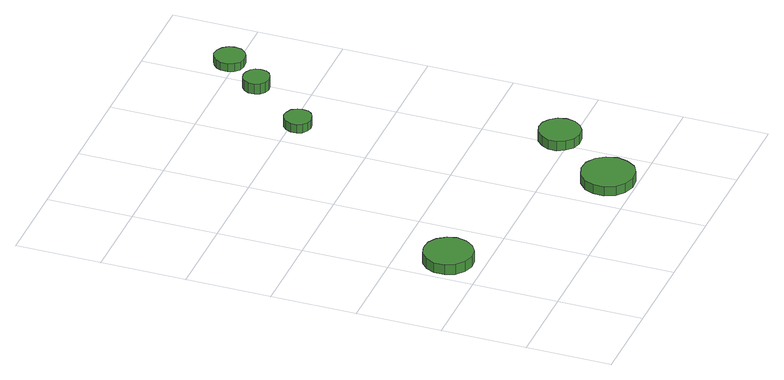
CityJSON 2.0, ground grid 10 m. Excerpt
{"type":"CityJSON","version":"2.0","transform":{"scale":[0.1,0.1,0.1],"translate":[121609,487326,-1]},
"CityObjects":{
"tree1":{"type":"SolitaryVegetationObject","attributes":{"function":"something"},"geometry":[{"type":"MultiSurface","lod":"1","boundaries":[[[0,1,2,3,4,5,6,7,8,9,10,11,12,13,14]],[[15,16,17,18,19,20,21,22,23,24,25,26,27,28,29]],[[0,29,28,1]],[[1,28,27,2]],[[2,27,26,3]],[[3,26,25,4]],[[4,25,24,5]],[[5,24,23,6]],[[6,23,22,7]],[[7,22,21,8]],[[8,21,20,9]],[[9,20,19,10]],[[10,19,18,11]],[[11,18,17,12]],[[12,17,16,13]],[[13,16,15,14]],[[14,15,29,0]]]}]},
"tree2":{"type":"SolitaryVegetationObject","attributes":{"function":"something"},"geometry":[{"type":"MultiSurface","lod":"1","boundaries":[[[30,31,32,33,34,35,36,37,38,39,40,41,42,43,44]],[[45,46,47,48,49,50,51,52,53,54,55,56,57,58,59]],[[30,59,58,31]],[[31,58,57,32]],[[32,57,56,33]],[[33,56,55,34]],[[34,55,54,35]],[[35,54,53,36]],[[36,53,52,37]],[[37,52,51,38]],[[38,51,50,39]],[[39,50,49,40]],[[40,49,48,41]],[[41,48,47,42]],[[42,47,46,43]],[[43,46,45,44]],[[44,45,59,30]]]}]},
"tree3":{"type":"SolitaryVegetationObject","attributes":{"function":"something"},"geometry":[{"type":"MultiSurface","lod":"1","boundaries":[[[60,61,62,63,64,65,66,67,68,69,70,71,72,73,74]],[[75,76,77,78,79,80,81,82,83,84,85,86,87,88,89]],[[60,89,88,61]],[[61,88,87,62]],[[62,87,86,63]],[[63,86,85,64]],[[64,85,84,65]],[[65,84,83,66]],[[66,83,82,67]],[[67,82,81,68]],[[68,81,80,69]],[[69,80,79,70]],[[70,79,78,71]],[[71,78,77,72]],[[72,77,76,73]],[[73,76,75,74]],[[74,75,89,60]]]}]},
"tree4":{"type":"SolitaryVegetationObject","attributes":{"function":"something"},"geometry":[{"type":"MultiSurface","lod":"1","boundaries":[[[90,91,92,93,94,95,96,97,98,99,100,101,102,103,104]],[[105,106,107,108,109,110,111,112,113,114,115,116,117,118,119]],[[90,119,118,91]],[[91,118,117,92]],[[92,117,116,93]],[[93,116,115,94]],[[94,115,114,95]],[[95,114,113,96]],[[96,113,112,97]],[[97,112,111,98]],[[98,111,110,99]],[[99,110,109,100]],[[100,109,108,101]],[[101,108,107,102]],[[102,107,106,103]],[[103,106,105,104]],[[104,105,119,90]]]}]},
"tree5":{"type":"SolitaryVegetationObject","attributes":{"function":"something"},"geometry":[{"type":"MultiSurface","lod":"1","boundaries":[[[120,121,122,123,124,125,126,127,128,129,130,131,132,133,134]],[[135,136,137,138,139,140,141,142,143,144,145,146,147,148,149]],[[120,149,148,121]],[[121,148,147,122]],[[122,147,146,123]],[[123,146,145,124]],[[124,145,144,125]],[[125,144,143,126]],[[126,143,142,127]],[[127,142,141,128]],[[128,141,140,129]],[[129,140,139,130]],[[130,139,138,131]],[[131,138,137,132]],[[132,137,136,133]],[[133,136,135,134]],[[134,135,149,120]]]}]},
"tree6":{"type":"SolitaryVegetationObject","attributes":{"function":"something"},"geometry":[{"type":"MultiSurface","lod":"1","boundaries":[[[150,151,152,153,154,155,156,157,158,159,160,161,162,163,164]],[[165,166,167,168,169,170,171,172,173,174,175,176,177,178,179]],[[150,179,178,151]],[[151,178,177,152]],[[152,177,176,153]],[[153,176,175,154]],[[154,175,174,155]],[[155,174,173,156]],[[156,173,172,157]],[[157,172,171,158]],[[158,171,170,159]],[[159,170,169,160]],[[160,169,168,161]],[[161,168,167,162]],[[162,167,166,163]],[[163,166,165,164]],[[164,165,179,150]]]}]}
},
"vertices":[
[64,142,20],[61,153,20],[54,163,20],[44,169,20],[32,170,20],[21,167,20],[12,159,20],[7,148,20],[7,136,20],[12,125,20],[21,117,20],[32,113,20],[44,114,20],[54,120,20],[61,130,20],[61,130,7],[54,120,7],[44,114,7],[32,113,7],[21,117,7],[12,125,7],[7,136,7],[7,148,7],[12,159,7],[21,167,7],[32,170,7],[44,169,7],[54,163,7],[61,153,7],[64,142,7],
[281,33,18],[278,46,18],[271,56,18],[260,63,18],[247,64,18],[235,60,18],[225,51,18],[220,40,18],[220,27,18],[225,15,18],[235,7,18],[247,3,18],[260,4,18],[271,10,18],[278,21,18],[278,21,6],[271,10,6],[260,4,6],[247,3,6],[235,7,6],[225,15,6],[220,27,6],[220,40,6],[225,51,6],[235,60,6],[247,64,6],[260,63,6],[271,56,6],[278,46,6],[281,33,6],
[336,113,18],[334,123,18],[328,131,18],[320,136,18],[310,137,18],[300,134,18],[293,127,18],[288,118,18],[288,108,18],[293,99,18],[300,92,18],[310,89,18],[320,90,18],[328,95,18],[334,103,18],[334,103,6],[328,95,6],[320,90,6],[310,89,6],[300,92,6],[293,99,6],[288,108,6],[288,118,6],[293,127,6],[300,134,6],[310,137,6],[320,136,6],[328,131,6],[334,123,6],[336,113,6],
[253,393,18],[252,399,18],[248,405,18],[242,408,18],[235,409,18],[229,407,18],[224,402,18],[221,396,18],[221,389,18],[224,383,18],[229,379,18],[235,377,18],[242,378,18],[248,381,18],[252,386,18],[252,386,7],[248,381,7],[242,378,7],[235,377,7],[229,379,7],[224,383,7],[221,389,7],[221,396,7],[224,402,7],[229,407,7],[235,409,7],[242,408,7],[248,405,7],[252,399,7],[253,393,7],
[309,463,21],[308,469,21],[304,474,21],[298,477,21],[292,478,21],[286,476,21],[281,472,21],[278,466,21],[278,459,21],[281,453,21],[286,449,21],[292,447,21],[298,448,21],[304,451,21],[308,456,21],[308,456,8],[304,451,8],[298,448,8],[292,447,8],[286,449,8],[281,453,8],[278,459,8],[278,466,8],[281,472,8],[286,476,8],[292,478,8],[298,477,8],[304,474,8],[308,469,8],[309,463,8],
[346,507,18],[345,514,18],[340,520,18],[334,524,18],[326,525,18],[319,522,18],[314,517,18],[311,511,18],[311,503,18],[314,496,18],[319,491,18],[326,489,18],[334,490,18],[340,493,18],[345,499,18],[345,499,8],[340,493,8],[334,490,8],[326,489,8],[319,491,8],[314,496,8],[311,503,8],[311,511,8],[314,517,8],[319,522,8],[326,525,8],[334,524,8],[340,520,8],[345,514,8],[346,507,8]
]}
